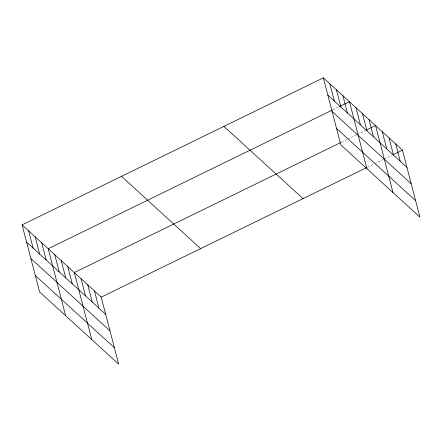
<?xml version="1.0" encoding="UTF-8"?>
<svg xmlns="http://www.w3.org/2000/svg" width="442" height="442" viewBox="0 0 442 442"><rect width="100%" height="100%" fill="white"/><g stroke="black" fill="none" stroke-linecap="round" stroke-linejoin="round"><path stroke-width="0.33" stroke-dasharray="2.21 1.66" d="M332.881 109.787L338.799 106.898M341.23 142.302L347.147 139.412M347.743 139.125L356.617 134.793M357.208 134.501L365.495 130.462M367.534 167.159L374.043 163.982M374.634 163.695L383.512 159.363M384.104 159.076L391.794 155.319"/><path stroke-width="0.66" d="M22.1 224.879L101.201 297.146L118.655 364.147L39.553 291.88L22.1 224.879L323.345 77.853L402.447 150.12L419.9 217.121L340.799 144.854L323.345 77.853M332.29 110.075L48.206 248.724L65.659 315.726M339.39 106.61L349.451 101.704L366.904 168.706M340.638 142.589L74.306 272.57L91.759 339.578M366.087 130.169L375.551 125.55L393.004 192.552M101.201 297.146L366.352 167.739M392.977 154.744L402.447 150.12M327.831 95.085L406.933 167.352M332.113 111.511L411.215 183.778M336.522 128.429L415.624 200.701M223.934 126.373L303.035 198.64M121.511 176.358L200.613 248.625M26.586 242.105L105.688 314.373M30.868 258.531L109.97 330.798M35.277 275.454L114.379 347.721M395.723 143.976L400.214 161.208M388.999 137.838L393.49 155.065M382.275 131.694L386.767 148.921M369.026 119.589L373.518 136.821M362.501 113.627L366.987 130.854M355.976 107.666L360.462 124.893M342.926 95.737L347.412 112.97M336.395 89.776L340.887 107.008M329.87 83.814L334.362 101.047M94.477 291.002L98.964 308.234M87.754 284.858L92.24 302.09M81.03 278.714L85.521 295.947M67.781 266.609L72.267 283.841M61.256 260.647L65.742 277.88M54.731 254.686L59.217 271.918M41.675 242.763L46.167 259.99M35.15 236.802L39.642 254.028M28.625 230.84L33.111 248.067"/></g></svg>
